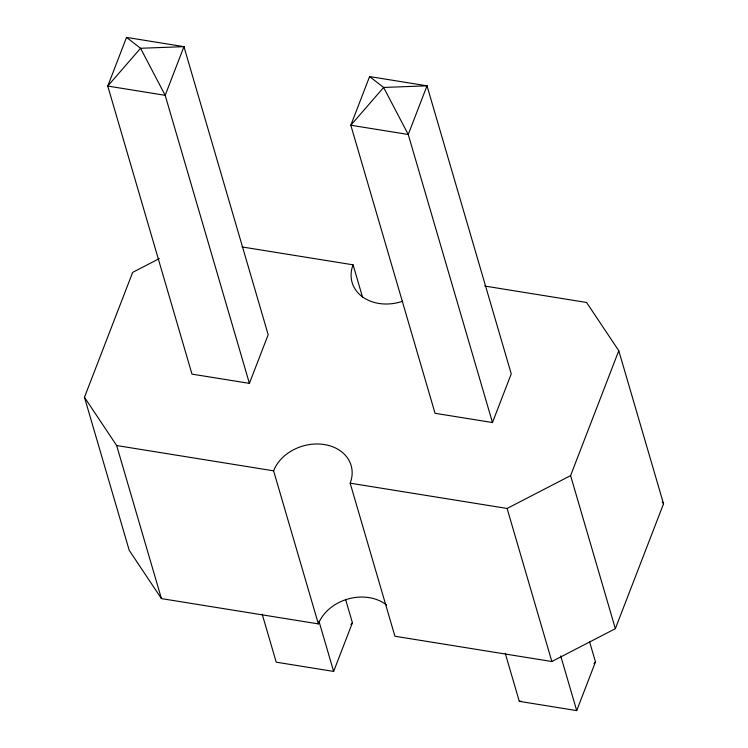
<?xml version="1.0" encoding="UTF-8"?>
<svg xmlns="http://www.w3.org/2000/svg" width="748" height="748" viewBox="0 0 748 748"><rect width="100%" height="100%" fill="white"/><g stroke="black" fill="none" stroke-linecap="round" stroke-linejoin="round"><path stroke-width="1.12" d="M126.534 37.4L107.759 86.057L191.993 374.122L249.411 383.369L268.186 334.711L183.952 46.657L126.534 37.4L140.568 48.274L165.177 95.314L249.411 383.369M386.623 605.057A40.888 32.258 -16.3 0 0 318.368 623.897L161.428 598.606L129.226 550.35L84.459 397.281L132.648 272.384L159.277 258.612M369.596 76.567L350.821 125.234L435.056 413.289L492.474 422.545L511.249 373.878L427.014 85.824L369.596 76.567L383.631 87.451L408.24 134.481L492.474 422.545M262.202 614.202L276.227 662.176L333.645 671.433L352.42 622.766L345.567 599.344M84.459 397.281L116.66 445.537L273.6 470.829A40.888 32.258 -16.3 0 1 324.398 444.555A40.888 32.258 -16.3 0 1 350.158 483.171L394.916 636.239L551.856 661.531L615.352 628.685L570.593 475.616L618.774 350.719L586.572 302.463L484.62 286.026M505.265 653.378L519.29 701.344L576.708 710.6L595.483 661.943L589.611 641.859M615.352 628.685L663.541 503.787L618.774 350.719M350.887 624.524L352.42 622.766M593.959 663.7L595.483 661.943M350.158 483.171L507.097 508.462L570.593 475.616M519.29 701.344L521.571 701.259M241.959 246.924L353.084 264.829A40.888 32.258 -16.3 0 0 362.453 296.834A40.888 32.258 -16.3 0 0 402.714 301.229M662.251 501.861L663.541 503.787M560.72 655.931L576.708 710.6M507.097 508.462L551.856 661.531M353.084 264.829L362.556 297.236M318.966 621.223L333.645 671.433M273.6 470.829L318.368 623.897M116.66 445.537L161.428 598.606M183.952 46.657L165.177 95.314L107.759 86.057L140.568 48.274L183.952 46.657M427.014 85.824L408.24 134.481L350.821 125.234L383.631 87.451L427.014 85.824"/></g></svg>
